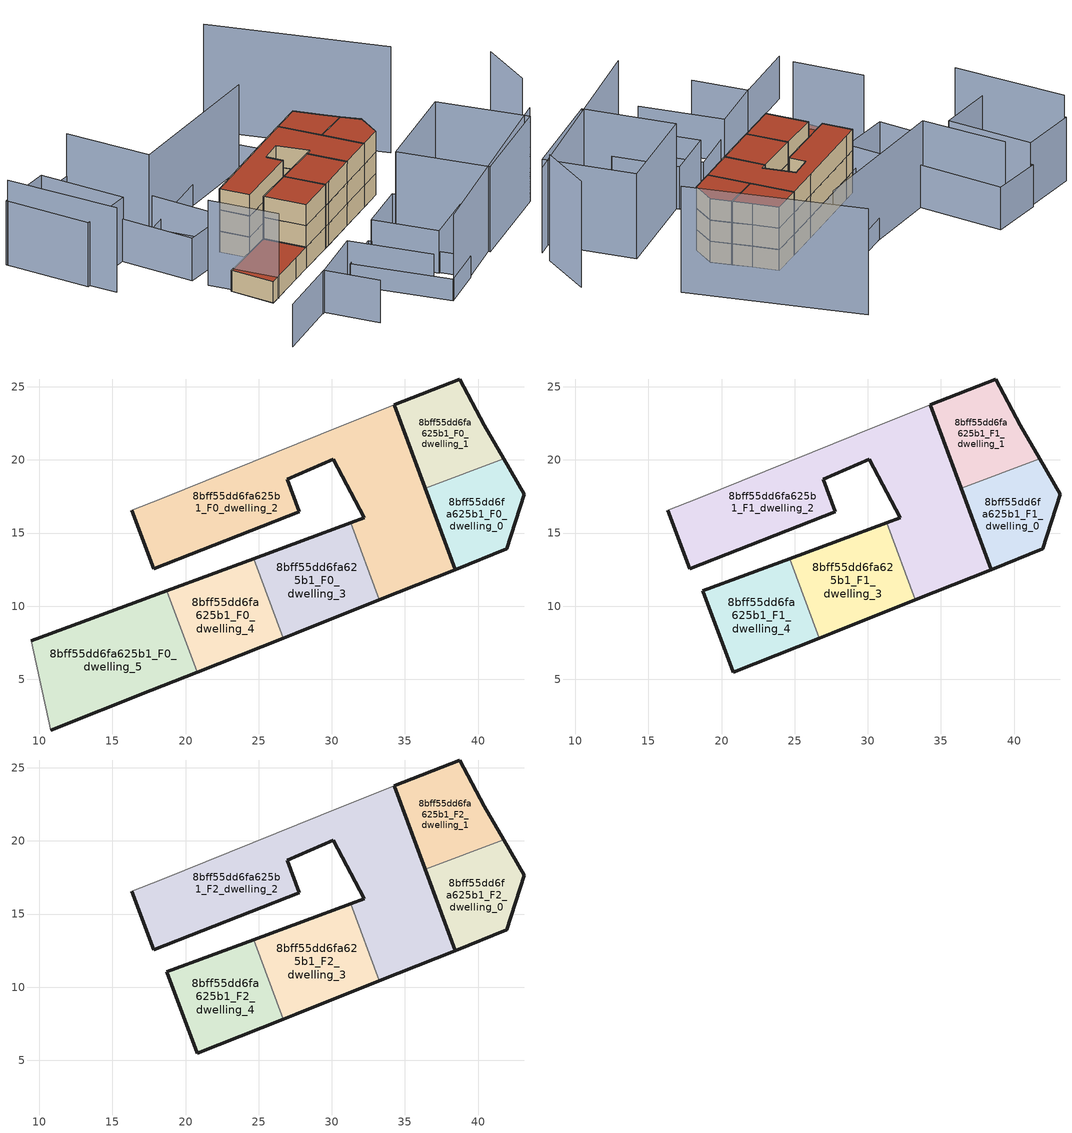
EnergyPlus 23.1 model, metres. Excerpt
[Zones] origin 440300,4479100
8bff55dd6fa625b1_F0_dwelling_0
 floor ground (EU_floor_Construction): 41.97,13.92 43.16,17.65 41.76,20.07 36.38,18.08 38.44,12.51 z0
 wall outside (EU_wall_Construction): 41.76,20.07 43.16,17.65 41.97,13.92 38.44,12.51 36.38,18.08 z0:3
 wall to 8bff55dd6fa625b1_F0_dwelling_1 (EU_wall_Construction): 36.38,18.08 41.75,20.07 z0:3
8bff55dd6fa625b1_F0_dwelling_1
 floor ground (EU_floor_Construction): 41.76,20.07 40.41,22.38 38.73,25.53 34.27,23.76 36.38,18.08 z0
 wall outside (EU_wall_Construction): 36.38,18.08 34.27,23.76 38.73,25.53 40.41,22.38 41.76,20.07 z0:3
8bff55dd6fa625b1_F0_dwelling_2
 floor ground (EU_floor_Construction): 38.44,12.51 34.27,23.76 29.22,21.76 18.34,17.35 16.33,16.57 17.82,12.57 27.76,16.46 26.95,18.69 30.11,20.03 32.21,16.05 31.29,15.71 33.25,10.43 z0
 wall outside (EU_wall_Construction): 31.29,15.71 32.21,16.05 30.11,20.03 26.95,18.69 27.76,16.46 17.82,12.57 16.33,16.57 / 34.27,23.76 38.44,12.51 33.25,10.43 z0:3
 wall adiabatic (EU_wall_Construction): 16.33,16.57 18.34,17.35 29.22,21.76 34.27,23.76 z0:3
 wall to 8bff55dd6fa625b1_F0_dwelling_3 (EU_wall_Construction): 33.25,10.43 31.29,15.71 z0:3
8bff55dd6fa625b1_F0_dwelling_3
 floor ground (EU_floor_Construction): 33.25,10.43 31.29,15.71 24.64,13.25 26.66,7.8 27.53,8.14 z0
 wall outside (EU_wall_Construction): 24.64,13.25 31.29,15.71 / 33.25,10.43 27.53,8.14 26.66,7.8 z0:3
 wall to 8bff55dd6fa625b1_F0_dwelling_4 (EU_wall_Construction): 26.66,7.8 24.64,13.25 z0:3
8bff55dd6fa625b1_F0_dwelling_4
 floor ground (EU_floor_Construction): 26.66,7.8 24.64,13.25 18.73,11.07 20.8,5.48 z0
 wall outside (EU_wall_Construction): 18.73,11.07 24.64,13.25 / 26.66,7.8 20.8,5.48 z0:3
 wall to 8bff55dd6fa625b1_F0_dwelling_5 (EU_wall_Construction): 20.8,5.48 18.73,11.07 z0:3
8bff55dd6fa625b1_F0_dwelling_5
 floor ground (EU_floor_Construction): 20.8,5.48 18.73,11.07 9.44,7.64 10.79,1.54 17.66,4.24 z0
 wall outside (EU_wall_Construction): 9.44,7.64 18.73,11.07 / 20.8,5.48 17.66,4.24 10.79,1.54 z0:3
 wall adiabatic (EU_wall_Construction): 10.79,1.54 9.44,7.64 z0:3
 roof outside (EU_roof_Construction): 18.73,11.07 20.8,5.48 17.66,4.24 10.79,1.54 9.44,7.64 z3
8bff55dd6fa625b1_F1_dwelling_0
 floor to 8bff55dd6fa625b1_F0_dwelling_0 (EU_floor_Construction): 41.97,13.92 43.16,17.65 41.75,20.07 36.38,18.08 38.44,12.51 z3
 wall outside (EU_wall_Construction): 41.76,20.07 43.16,17.65 41.97,13.92 38.44,12.51 36.38,18.08 z3:6
 wall to 8bff55dd6fa625b1_F1_dwelling_1 (EU_wall_Construction): 36.38,18.08 41.75,20.07 z3:6
8bff55dd6fa625b1_F1_dwelling_1
 floor to 8bff55dd6fa625b1_F0_dwelling_1 (EU_floor_Construction): 41.75,20.07 40.41,22.38 38.73,25.53 34.27,23.76 36.38,18.08 z3
 wall outside (EU_wall_Construction): 36.38,18.08 34.27,23.76 38.73,25.53 40.41,22.38 41.76,20.07 z3:6
8bff55dd6fa625b1_F1_dwelling_2
 floor to 8bff55dd6fa625b1_F0_dwelling_2 (EU_floor_Construction): 38.44,12.51 34.27,23.76 29.22,21.76 18.34,17.35 16.33,16.57 17.82,12.57 27.76,16.46 26.95,18.69 30.11,20.03 32.21,16.05 31.29,15.71 33.25,10.43 z3
 wall outside (EU_wall_Construction): 31.29,15.71 32.21,16.05 30.11,20.03 26.95,18.69 27.76,16.46 17.82,12.57 16.33,16.57 / 34.27,23.76 38.44,12.51 33.25,10.43 z3:6
 wall adiabatic (EU_wall_Construction): 16.33,16.57 18.34,17.35 29.22,21.76 34.27,23.76 z3:6
 wall to 8bff55dd6fa625b1_F1_dwelling_3 (EU_wall_Construction): 33.25,10.43 31.29,15.71 z3:6
8bff55dd6fa625b1_F1_dwelling_3
 floor to 8bff55dd6fa625b1_F0_dwelling_3 (EU_floor_Construction): 33.25,10.43 31.29,15.71 24.64,13.25 26.66,7.8 27.53,8.14 z3
 wall outside (EU_wall_Construction): 24.64,13.25 31.29,15.71 / 33.25,10.43 27.53,8.14 26.66,7.8 z3:6
 wall to 8bff55dd6fa625b1_F1_dwelling_4 (EU_wall_Construction): 26.66,7.8 24.64,13.25 z3:6
8bff55dd6fa625b1_F1_dwelling_4
 floor to 8bff55dd6fa625b1_F0_dwelling_4 (EU_floor_Construction): 26.66,7.8 24.64,13.25 18.73,11.07 20.8,5.48 z3
 wall outside (EU_wall_Construction): 26.66,7.8 20.8,5.48 18.73,11.07 24.64,13.25 z3:6
8bff55dd6fa625b1_F2_dwelling_0
 floor to 8bff55dd6fa625b1_F1_dwelling_0 (EU_floor_Construction): 41.97,13.92 43.16,17.65 41.75,20.07 36.38,18.08 38.44,12.51 z6
 wall outside (EU_wall_Construction): 41.76,20.07 43.16,17.65 41.97,13.92 38.44,12.51 36.38,18.08 z6:9
 wall to 8bff55dd6fa625b1_F2_dwelling_1 (EU_wall_Construction): 36.38,18.08 41.75,20.07 z6:9
 roof outside (EU_roof_Construction): 41.76,20.07 43.16,17.65 41.97,13.92 38.44,12.51 36.38,18.08 z9
8bff55dd6fa625b1_F2_dwelling_1
 floor to 8bff55dd6fa625b1_F1_dwelling_1 (EU_floor_Construction): 41.75,20.07 40.41,22.38 38.73,25.53 34.27,23.76 36.38,18.08 z6
 wall outside (EU_wall_Construction): 36.38,18.08 34.27,23.76 38.73,25.53 40.41,22.38 41.76,20.07 z6:9
 roof outside (EU_roof_Construction): 38.73,25.53 40.41,22.38 41.76,20.07 36.38,18.08 34.27,23.76 z9
8bff55dd6fa625b1_F2_dwelling_2
 floor to 8bff55dd6fa625b1_F1_dwelling_2 (EU_floor_Construction): 38.44,12.51 34.27,23.76 29.22,21.76 18.34,17.35 16.33,16.57 17.82,12.57 27.76,16.46 26.95,18.69 30.11,20.03 32.21,16.05 31.29,15.71 33.25,10.43 z6
 wall outside (EU_wall_Construction): 31.29,15.71 32.21,16.05 30.11,20.03 26.95,18.69 27.76,16.46 17.82,12.57 16.33,16.57 / 34.27,23.76 38.44,12.51 33.25,10.43 z6:9
 wall adiabatic (EU_wall_Construction): 16.33,16.57 18.34,17.35 29.22,21.76 34.27,23.76 z6:9
 wall to 8bff55dd6fa625b1_F2_dwelling_3 (EU_wall_Construction): 33.25,10.43 31.29,15.71 z6:9
 roof outside (EU_roof_Construction): 34.27,23.76 38.44,12.51 33.25,10.43 31.29,15.71 32.21,16.05 30.11,20.03 26.95,18.69 27.76,16.46 17.82,12.57 16.33,16.57 18.34,17.35 29.22,21.76 z9
8bff55dd6fa625b1_F2_dwelling_3
 floor to 8bff55dd6fa625b1_F1_dwelling_3 (EU_floor_Construction): 33.25,10.43 31.29,15.71 24.64,13.25 26.66,7.8 27.53,8.14 z6
 wall outside (EU_wall_Construction): 24.64,13.25 31.29,15.71 / 33.25,10.43 27.53,8.14 26.66,7.8 z6:9
 wall to 8bff55dd6fa625b1_F2_dwelling_4 (EU_wall_Construction): 26.66,7.8 24.64,13.25 z6:9
 roof outside (EU_roof_Construction): 31.29,15.71 33.25,10.43 27.53,8.14 26.66,7.8 24.64,13.25 z9
8bff55dd6fa625b1_F2_dwelling_4
 floor to 8bff55dd6fa625b1_F1_dwelling_4 (EU_floor_Construction): 26.66,7.8 24.64,13.25 18.73,11.07 20.8,5.48 z6
 wall outside (EU_wall_Construction): 26.66,7.8 20.8,5.48 18.73,11.07 24.64,13.25 z6:9
 roof outside (EU_roof_Construction): 24.64,13.25 26.66,7.8 20.8,5.48 18.73,11.07 z9
shading: 27.53,-14.11 56.05,0.42 / 8.68,11 12.22,1.97 / -5.03,33.16 -0.92,17.79 / 34.92,31.32 12.74,25.42 / 12.74,25.42 9.64,37.07 / 40.54,-7.75 35.16,3.76 / 35.16,3.76 48.93,10.2 / 48.93,10.2 54.31,-1.31 / 54.31,-1.31 40.54,-7.75 z0:12; 3.69,-8.94 13.38,-4.92 / 13.38,-4.92 16.33,-12.02 / 13.09,-5.12 21.39,-1.22 / 21.39,-1.22 26.32,-11.7 / 31.65,-7.45 27.8,0.8 / 27.8,0.8 35.01,4.18 / 35.01,4.18 38.87,-4.07 / 38.87,-4.07 31.65,-7.45 / 8.14,13.29 3.19,35.67 / 3.19,35.67 10.66,37.32 / 10.66,37.32 15.61,14.94 / 15.61,14.94 8.14,13.29 z0:6; 33.59,-11.18 27.31,-14.21 / 27.31,-14.21 21.32,-1.84 / 21.32,-1.84 27.6,1.2 / 27.6,1.2 33.59,-11.18 / 10.86,23.1 35.24,33.11 / 35.24,33.11 38.34,25.57 / 38.34,25.57 13.96,15.55 / 13.96,15.55 10.86,23.1 z0:3; 57.08,2.78 59.67,10.95 / 51.79,20.96 39.77,42.34 z0:15; -2.3,21.56 -5.09,33.4 / -5.09,33.4 3.26,35.36 / 3.26,35.36 6.05,23.53 / 6.05,23.53 -2.3,21.56 z0:9
[Building]
EU S2 Campaign: North Axis=0; Terrain=City; Solar Distribution=FullExterior
[Site:Location]
Madrid: Latitude=40.5; Longitude=-3.5; Time Zone=1; Elevation=609
[SizingPeriod:WeatherFileDays]
AnnualSizingPeriod: Begin Month=1; Begin Day of Month=1; End Month=12; End Day of Month=31; Day of Week for Start Day=Monday; Use Weather File Daylight Saving Period=No; Use Weather File Rain and Snow Indicators=No
[MATERIAL]
EU_InternalMass_Material: Roughness=MediumRough; Thickness=0.1; Conductivity=1; Density=1800; Specific Heat=900; Thermal Absorptance=0.9; Solar Absorptance=0.7; Visible Absorptance=0.7
[MATERIAL:NOMASS] Roughness=MediumRough; Thermal Absorptance=0.9; Solar Absorptance=0.7; Visible Absorptance=0.7
Name | Thermal Resistance
EU_wall_NoMass | 0.419739
EU_roof_NoMass | 0.352165
EU_floor_NoMass | 0.608284
[CONSTRUCTION]
EU_wall_Construction: EU_wall_NoMass
EU_roof_Construction: EU_roof_NoMass
EU_floor_Construction: EU_floor_NoMass
EU_InternalMass_Construction: EU_InternalMass_Material
[ZONE] Type=1; Multiplier=1; Ceiling Height=autocalculate; Floor Area=autocalculate; Part of Total Floor Area=Yes
Name | Volume
8bff55dd6fa625b1_F0_dwelling_0 | 96.2007
8bff55dd6fa625b1_F1_dwelling_0; 8bff55dd6fa625b1_F2_dwelling_0 | 96.2
8bff55dd6fa625b1_F0_dwelling_1; 8bff55dd6fa625b1_F1_dwelling_1; 8bff55dd6fa625b1_F2_dwelling_1 | 96.1974
8bff55dd6fa625b1_F0_dwelling_2; 8bff55dd6fa625b1_F1_dwelling_2; 8bff55dd6fa625b1_F2_dwelling_2 | 348.263
8bff55dd6fa625b1_F0_dwelling_3; 8bff55dd6fa625b1_F1_dwelling_3; 8bff55dd6fa625b1_F2_dwelling_3 | 121.84
8bff55dd6fa625b1_F0_dwelling_4 | 111.406
8bff55dd6fa625b1_F1_dwelling_4; 8bff55dd6fa625b1_F2_dwelling_4 | 111.407
8bff55dd6fa625b1_F0_dwelling_5 | 188.072
[INTERNALMASS] Construction=EU_InternalMass_Construction
Name | Zone or ZoneList | Surface Area
8bff55dd6fa625b1_F0_dwelling_0_EU_InternalMass | 8bff55dd6fa625b1_F0_dwelling_0 | 32.0667
8bff55dd6fa625b1_F0_dwelling_1_EU_InternalMass | 8bff55dd6fa625b1_F0_dwelling_1 | 32.0659
8bff55dd6fa625b1_F0_dwelling_2_EU_InternalMass | 8bff55dd6fa625b1_F0_dwelling_2 | 116.088
8bff55dd6fa625b1_F0_dwelling_3_EU_InternalMass | 8bff55dd6fa625b1_F0_dwelling_3 | 40.6132
8bff55dd6fa625b1_F0_dwelling_4_EU_InternalMass | 8bff55dd6fa625b1_F0_dwelling_4 | 37.1355
8bff55dd6fa625b1_F0_dwelling_5_EU_InternalMass | 8bff55dd6fa625b1_F0_dwelling_5 | 62.6906
8bff55dd6fa625b1_F1_dwelling_0_EU_InternalMass | 8bff55dd6fa625b1_F1_dwelling_0 | 64.1326
8bff55dd6fa625b1_F1_dwelling_1_EU_InternalMass | 8bff55dd6fa625b1_F1_dwelling_1 | 116.088
8bff55dd6fa625b1_F1_dwelling_2_EU_InternalMass | 8bff55dd6fa625b1_F1_dwelling_2 | 40.6132
8bff55dd6fa625b1_F1_dwelling_3_EU_InternalMass | 8bff55dd6fa625b1_F1_dwelling_3 | 37.1355
8bff55dd6fa625b1_F1_dwelling_4_EU_InternalMass | 8bff55dd6fa625b1_F1_dwelling_4 | 62.6906
8bff55dd6fa625b1_F2_dwelling_0_EU_InternalMass | 8bff55dd6fa625b1_F2_dwelling_0 | 64.1326
8bff55dd6fa625b1_F2_dwelling_1_EU_InternalMass | 8bff55dd6fa625b1_F2_dwelling_1 | 116.088
8bff55dd6fa625b1_F2_dwelling_2_EU_InternalMass | 8bff55dd6fa625b1_F2_dwelling_2 | 40.6132
8bff55dd6fa625b1_F2_dwelling_3_EU_InternalMass | 8bff55dd6fa625b1_F2_dwelling_3 | 37.1355
8bff55dd6fa625b1_F2_dwelling_4_EU_InternalMass | 8bff55dd6fa625b1_F2_dwelling_4 | 62.6906
[OTHEREQUIPMENT] Fuel Type=Electricity; Design Level Calculation Method=Watts/Area; Power per Zone Floor Area=1; Fraction Latent=0; Fraction Radiant=0; Fraction Lost=0; Carbon Dioxide Generation Rate=0; EndUse Subcategory=EU_Step8_InternalGains
Name | Zone or ZoneList or Space or SpaceList | Schedule
EU_Step8_InternalGain_8bff55dd6fa625b1_F0_dwelling_0_f000 | 8bff55dd6fa625b1_F0_dwelling_0 | EU_Step8_GainSchedule_8bff55dd6fa625b1_F0_dwelling_0_f000
EU_Step8_InternalGain_8bff55dd6fa625b1_F0_dwelling_1_f000 | 8bff55dd6fa625b1_F0_dwelling_1 | EU_Step8_GainSchedule_8bff55dd6fa625b1_F0_dwelling_1_f000
EU_Step8_InternalGain_8bff55dd6fa625b1_F0_dwelling_2_f000 | 8bff55dd6fa625b1_F0_dwelling_2 | EU_Step8_GainSchedule_8bff55dd6fa625b1_F0_dwelling_2_f000
EU_Step8_InternalGain_8bff55dd6fa625b1_F0_dwelling_3_f000 | 8bff55dd6fa625b1_F0_dwelling_3 | EU_Step8_GainSchedule_8bff55dd6fa625b1_F0_dwelling_3_f000
EU_Step8_InternalGain_8bff55dd6fa625b1_F0_dwelling_4_f000 | 8bff55dd6fa625b1_F0_dwelling_4 | EU_Step8_GainSchedule_8bff55dd6fa625b1_F0_dwelling_4_f000
EU_Step8_InternalGain_8bff55dd6fa625b1_F0_dwelling_5_f000 | 8bff55dd6fa625b1_F0_dwelling_5 | EU_Step8_GainSchedule_8bff55dd6fa625b1_F0_dwelling_5_f000
EU_Step8_InternalGain_8bff55dd6fa625b1_F1_dwelling_0_f000 | 8bff55dd6fa625b1_F1_dwelling_0 | EU_Step8_GainSchedule_8bff55dd6fa625b1_F1_dwelling_0_f000
EU_Step8_InternalGain_8bff55dd6fa625b1_F1_dwelling_1_f000 | 8bff55dd6fa625b1_F1_dwelling_1 | EU_Step8_GainSchedule_8bff55dd6fa625b1_F1_dwelling_1_f000
EU_Step8_InternalGain_8bff55dd6fa625b1_F1_dwelling_2_f000 | 8bff55dd6fa625b1_F1_dwelling_2 | EU_Step8_GainSchedule_8bff55dd6fa625b1_F1_dwelling_2_f000
EU_Step8_InternalGain_8bff55dd6fa625b1_F1_dwelling_3_f000 | 8bff55dd6fa625b1_F1_dwelling_3 | EU_Step8_GainSchedule_8bff55dd6fa625b1_F1_dwelling_3_f000
EU_Step8_InternalGain_8bff55dd6fa625b1_F1_dwelling_4_f000 | 8bff55dd6fa625b1_F1_dwelling_4 | EU_Step8_GainSchedule_8bff55dd6fa625b1_F1_dwelling_4_f000
EU_Step8_InternalGain_8bff55dd6fa625b1_F2_dwelling_0_f000 | 8bff55dd6fa625b1_F2_dwelling_0 | EU_Step8_GainSchedule_8bff55dd6fa625b1_F2_dwelling_0_f000
EU_Step8_InternalGain_8bff55dd6fa625b1_F2_dwelling_1_f000 | 8bff55dd6fa625b1_F2_dwelling_1 | EU_Step8_GainSchedule_8bff55dd6fa625b1_F2_dwelling_1_f000
EU_Step8_InternalGain_8bff55dd6fa625b1_F2_dwelling_2_f000 | 8bff55dd6fa625b1_F2_dwelling_2 | EU_Step8_GainSchedule_8bff55dd6fa625b1_F2_dwelling_2_f000
EU_Step8_InternalGain_8bff55dd6fa625b1_F2_dwelling_3_f000 | 8bff55dd6fa625b1_F2_dwelling_3 | EU_Step8_GainSchedule_8bff55dd6fa625b1_F2_dwelling_3_f000
EU_Step8_InternalGain_8bff55dd6fa625b1_F2_dwelling_4_f000 | 8bff55dd6fa625b1_F2_dwelling_4 | EU_Step8_GainSchedule_8bff55dd6fa625b1_F2_dwelling_4_f000
[ZONEVENTILATION:DESIGNFLOWRATE] Schedule=EU_AlwaysOn; Design Flow Rate Calculation Method=AirChanges/Hour; Air Changes per Hour=0.703302; Ventilation Type=Natural; Fan Pressure Rise=0; Fan Total Efficiency=1; Constant Term Coefficient=1; Temperature Term Coefficient=0; Velocity Term Coefficient=0; Velocity Squared Term Coefficient=0; Minimum Indoor Temperature=-100; Maximum Indoor Temperature=100; Delta Temperature=-100; Minimum Outdoor Temperature=-100; Maximum Outdoor Temperature=100; Maximum Wind Speed=40
Name | Zone or ZoneList or Space or SpaceList
EU_ConstantAir_8bff55dd6fa625b1_F0_dwelling_0 | 8bff55dd6fa625b1_F0_dwelling_0
EU_ConstantAir_8bff55dd6fa625b1_F0_dwelling_1 | 8bff55dd6fa625b1_F0_dwelling_1
EU_ConstantAir_8bff55dd6fa625b1_F0_dwelling_2 | 8bff55dd6fa625b1_F0_dwelling_2
EU_ConstantAir_8bff55dd6fa625b1_F0_dwelling_3 | 8bff55dd6fa625b1_F0_dwelling_3
EU_ConstantAir_8bff55dd6fa625b1_F0_dwelling_4 | 8bff55dd6fa625b1_F0_dwelling_4
EU_ConstantAir_8bff55dd6fa625b1_F0_dwelling_5 | 8bff55dd6fa625b1_F0_dwelling_5
EU_ConstantAir_8bff55dd6fa625b1_F1_dwelling_0 | 8bff55dd6fa625b1_F1_dwelling_0
EU_ConstantAir_8bff55dd6fa625b1_F1_dwelling_1 | 8bff55dd6fa625b1_F1_dwelling_1
EU_ConstantAir_8bff55dd6fa625b1_F1_dwelling_2 | 8bff55dd6fa625b1_F1_dwelling_2
EU_ConstantAir_8bff55dd6fa625b1_F1_dwelling_3 | 8bff55dd6fa625b1_F1_dwelling_3
EU_ConstantAir_8bff55dd6fa625b1_F1_dwelling_4 | 8bff55dd6fa625b1_F1_dwelling_4
EU_ConstantAir_8bff55dd6fa625b1_F2_dwelling_0 | 8bff55dd6fa625b1_F2_dwelling_0
EU_ConstantAir_8bff55dd6fa625b1_F2_dwelling_1 | 8bff55dd6fa625b1_F2_dwelling_1
EU_ConstantAir_8bff55dd6fa625b1_F2_dwelling_2 | 8bff55dd6fa625b1_F2_dwelling_2
EU_ConstantAir_8bff55dd6fa625b1_F2_dwelling_3 | 8bff55dd6fa625b1_F2_dwelling_3
EU_ConstantAir_8bff55dd6fa625b1_F2_dwelling_4 | 8bff55dd6fa625b1_F2_dwelling_4
[HVACTEMPLATE:THERMOSTAT] Constant Heating Setpoint=20; Constant Cooling Setpoint=50
EU_HeatOnly_8bff55dd6fa625b1_F0_dwelling_0; EU_HeatOnly_8bff55dd6fa625b1_F0_dwelling_1; EU_HeatOnly_8bff55dd6fa625b1_F0_dwelling_2; EU_HeatOnly_8bff55dd6fa625b1_F0_dwelling_3; EU_HeatOnly_8bff55dd6fa625b1_F0_dwelling_4; EU_HeatOnly_8bff55dd6fa625b1_F0_dwelling_5; EU_HeatOnly_8bff55dd6fa625b1_F1_dwelling_0; EU_HeatOnly_8bff55dd6fa625b1_F1_dwelling_1; EU_HeatOnly_8bff55dd6fa625b1_F1_dwelling_2; EU_HeatOnly_8bff55dd6fa625b1_F1_dwelling_3; EU_HeatOnly_8bff55dd6fa625b1_F1_dwelling_4; EU_HeatOnly_8bff55dd6fa625b1_F2_dwelling_0; EU_HeatOnly_8bff55dd6fa625b1_F2_dwelling_1; EU_HeatOnly_8bff55dd6fa625b1_F2_dwelling_2; EU_HeatOnly_8bff55dd6fa625b1_F2_dwelling_3; EU_HeatOnly_8bff55dd6fa625b1_F2_dwelling_4
[HVACTEMPLATE:ZONE:IDEALLOADSAIRSYSTEM] System Availability Schedule=EU_AlwaysOn; Maximum Heating Supply Air Temperature=50; Minimum Cooling Supply Air Temperature=13; Maximum Heating Supply Air Humidity Ratio=0.0156; Minimum Cooling Supply Air Humidity Ratio=0.0077; Heating Limit=NoLimit; Cooling Limit=NoLimit; Heating Availability Schedule=EU_AlwaysOn; Cooling Availability Schedule=EU_CoolingOff; Dehumidification Control Type=ConstantSensibleHeatRatio; Cooling Sensible Heat Ratio=0.7; Dehumidification Setpoint=60; Humidification Control Type=None; Humidification Setpoint=30; Outdoor Air Method=None; Outdoor Air Flow Rate per Person=0.00944; Outdoor Air Flow Rate per Zone Floor Area=0; Outdoor Air Flow Rate per Zone=0; Demand Controlled Ventilation Type=None; Outdoor Air Economizer Type=NoEconomizer; Heat Recovery Type=None; Sensible Heat Recovery Effectiveness=0.7; Latent Heat Recovery Effectiveness=0.65
Name | Template Thermostat
8bff55dd6fa625b1_F0_dwelling_0 | EU_HeatOnly_8bff55dd6fa625b1_F0_dwelling_0
8bff55dd6fa625b1_F0_dwelling_1 | EU_HeatOnly_8bff55dd6fa625b1_F0_dwelling_1
8bff55dd6fa625b1_F0_dwelling_2 | EU_HeatOnly_8bff55dd6fa625b1_F0_dwelling_2
8bff55dd6fa625b1_F0_dwelling_3 | EU_HeatOnly_8bff55dd6fa625b1_F0_dwelling_3
8bff55dd6fa625b1_F0_dwelling_4 | EU_HeatOnly_8bff55dd6fa625b1_F0_dwelling_4
8bff55dd6fa625b1_F0_dwelling_5 | EU_HeatOnly_8bff55dd6fa625b1_F0_dwelling_5
8bff55dd6fa625b1_F1_dwelling_0 | EU_HeatOnly_8bff55dd6fa625b1_F1_dwelling_0
8bff55dd6fa625b1_F1_dwelling_1 | EU_HeatOnly_8bff55dd6fa625b1_F1_dwelling_1
8bff55dd6fa625b1_F1_dwelling_2 | EU_HeatOnly_8bff55dd6fa625b1_F1_dwelling_2
8bff55dd6fa625b1_F1_dwelling_3 | EU_HeatOnly_8bff55dd6fa625b1_F1_dwelling_3
8bff55dd6fa625b1_F1_dwelling_4 | EU_HeatOnly_8bff55dd6fa625b1_F1_dwelling_4
8bff55dd6fa625b1_F2_dwelling_0 | EU_HeatOnly_8bff55dd6fa625b1_F2_dwelling_0
8bff55dd6fa625b1_F2_dwelling_1 | EU_HeatOnly_8bff55dd6fa625b1_F2_dwelling_1
8bff55dd6fa625b1_F2_dwelling_2 | EU_HeatOnly_8bff55dd6fa625b1_F2_dwelling_2
8bff55dd6fa625b1_F2_dwelling_3 | EU_HeatOnly_8bff55dd6fa625b1_F2_dwelling_3
8bff55dd6fa625b1_F2_dwelling_4 | EU_HeatOnly_8bff55dd6fa625b1_F2_dwelling_4
[SIZING:ZONE] Zone Cooling Design Supply Air Temperature Input Method=SupplyAirTemperature; Zone Cooling Design Supply Air Temperature=13; Zone Heating Design Supply Air Temperature Input Method=SupplyAirTemperature; Zone Heating Design Supply Air Temperature=50; Zone Cooling Design Supply Air Humidity Ratio=0.008; Zone Heating Design Supply Air Humidity Ratio=0.008; Cooling Design Air Flow Method=DesignDay; Cooling Design Air Flow Rate=0; Cooling Minimum Air Flow per Zone Floor Area=0.000762; Cooling Minimum Air Flow=0; Cooling Minimum Air Flow Fraction=0.2; Heating Design Air Flow Method=DesignDay; Heating Design Air Flow Rate=0; Heating Maximum Air Flow per Zone Floor Area=0.002032; Heating Maximum Air Flow=0.141576; Heating Maximum Air Flow Fraction=0.3; Account for Dedicated Outdoor Air System=No; Dedicated Outdoor Air System Control Strategy=NeutralSupplyAir; Dedicated Outdoor Air Low Setpoint Temperature for Design=autosize; Dedicated Outdoor Air High Setpoint Temperature for Design=autosize; Zone Load Sizing Method=Sensible Load Only No Latent Load; Zone Latent Cooling Design Supply Air Humidity Ratio Input Method=HumidityRatioDifference; Zone Cooling Design Supply Air Humidity Ratio Difference=0.005; Zone Latent Heating Design Supply Air Humidity Ratio Input Method=HumidityRatioDifference; Zone Humidification Design Supply Air Humidity Ratio Difference=0.005
8bff55dd6fa625b1_F0_dwelling_0; 8bff55dd6fa625b1_F0_dwelling_1; 8bff55dd6fa625b1_F0_dwelling_2; 8bff55dd6fa625b1_F0_dwelling_3; 8bff55dd6fa625b1_F0_dwelling_4; 8bff55dd6fa625b1_F0_dwelling_5; 8bff55dd6fa625b1_F1_dwelling_0; 8bff55dd6fa625b1_F1_dwelling_1; 8bff55dd6fa625b1_F1_dwelling_2; 8bff55dd6fa625b1_F1_dwelling_3; 8bff55dd6fa625b1_F1_dwelling_4; 8bff55dd6fa625b1_F2_dwelling_0; 8bff55dd6fa625b1_F2_dwelling_1; 8bff55dd6fa625b1_F2_dwelling_2; 8bff55dd6fa625b1_F2_dwelling_3; 8bff55dd6fa625b1_F2_dwelling_4
[SCHEDULE:CONSTANT]
Name | Hourly Value
EU_AlwaysOn | 1
EU_CoolingOff | 0
[SCHEDULE:FILE] Column Number=1; Rows to Skip at Top=0; Number of Hours of Data=8760; Column Separator=Comma; Interpolate to Timestep=No; Minutes per Item=60; Adjust Schedule for Daylight Savings=Yes
Name | File
EU_Step8_GainSchedule_8bff55dd6fa625b1_F0_dwelling_0_f000 | ../../schedules/8bff55dd6fa625b1/8bff55dd6fa625b1_F0_dwelling_0_f000_gain.csv
EU_Step8_GainSchedule_8bff55dd6fa625b1_F0_dwelling_1_f000 | ../../schedules/8bff55dd6fa625b1/8bff55dd6fa625b1_F0_dwelling_1_f000_gain.csv
EU_Step8_GainSchedule_8bff55dd6fa625b1_F0_dwelling_2_f000 | ../../schedules/8bff55dd6fa625b1/8bff55dd6fa625b1_F0_dwelling_2_f000_gain.csv
EU_Step8_GainSchedule_8bff55dd6fa625b1_F0_dwelling_3_f000 | ../../schedules/8bff55dd6fa625b1/8bff55dd6fa625b1_F0_dwelling_3_f000_gain.csv
EU_Step8_GainSchedule_8bff55dd6fa625b1_F0_dwelling_4_f000 | ../../schedules/8bff55dd6fa625b1/8bff55dd6fa625b1_F0_dwelling_4_f000_gain.csv
EU_Step8_GainSchedule_8bff55dd6fa625b1_F0_dwelling_5_f000 | ../../schedules/8bff55dd6fa625b1/8bff55dd6fa625b1_F0_dwelling_5_f000_gain.csv
EU_Step8_GainSchedule_8bff55dd6fa625b1_F1_dwelling_0_f000 | ../../schedules/8bff55dd6fa625b1/8bff55dd6fa625b1_F1_dwelling_0_f000_gain.csv
EU_Step8_GainSchedule_8bff55dd6fa625b1_F1_dwelling_1_f000 | ../../schedules/8bff55dd6fa625b1/8bff55dd6fa625b1_F1_dwelling_1_f000_gain.csv
EU_Step8_GainSchedule_8bff55dd6fa625b1_F1_dwelling_2_f000 | ../../schedules/8bff55dd6fa625b1/8bff55dd6fa625b1_F1_dwelling_2_f000_gain.csv
EU_Step8_GainSchedule_8bff55dd6fa625b1_F1_dwelling_3_f000 | ../../schedules/8bff55dd6fa625b1/8bff55dd6fa625b1_F1_dwelling_3_f000_gain.csv
EU_Step8_GainSchedule_8bff55dd6fa625b1_F1_dwelling_4_f000 | ../../schedules/8bff55dd6fa625b1/8bff55dd6fa625b1_F1_dwelling_4_f000_gain.csv
EU_Step8_GainSchedule_8bff55dd6fa625b1_F2_dwelling_0_f000 | ../../schedules/8bff55dd6fa625b1/8bff55dd6fa625b1_F2_dwelling_0_f000_gain.csv
EU_Step8_GainSchedule_8bff55dd6fa625b1_F2_dwelling_1_f000 | ../../schedules/8bff55dd6fa625b1/8bff55dd6fa625b1_F2_dwelling_1_f000_gain.csv
EU_Step8_GainSchedule_8bff55dd6fa625b1_F2_dwelling_2_f000 | ../../schedules/8bff55dd6fa625b1/8bff55dd6fa625b1_F2_dwelling_2_f000_gain.csv
EU_Step8_GainSchedule_8bff55dd6fa625b1_F2_dwelling_3_f000 | ../../schedules/8bff55dd6fa625b1/8bff55dd6fa625b1_F2_dwelling_3_f000_gain.csv
EU_Step8_GainSchedule_8bff55dd6fa625b1_F2_dwelling_4_f000 | ../../schedules/8bff55dd6fa625b1/8bff55dd6fa625b1_F2_dwelling_4_f000_gain.csv
